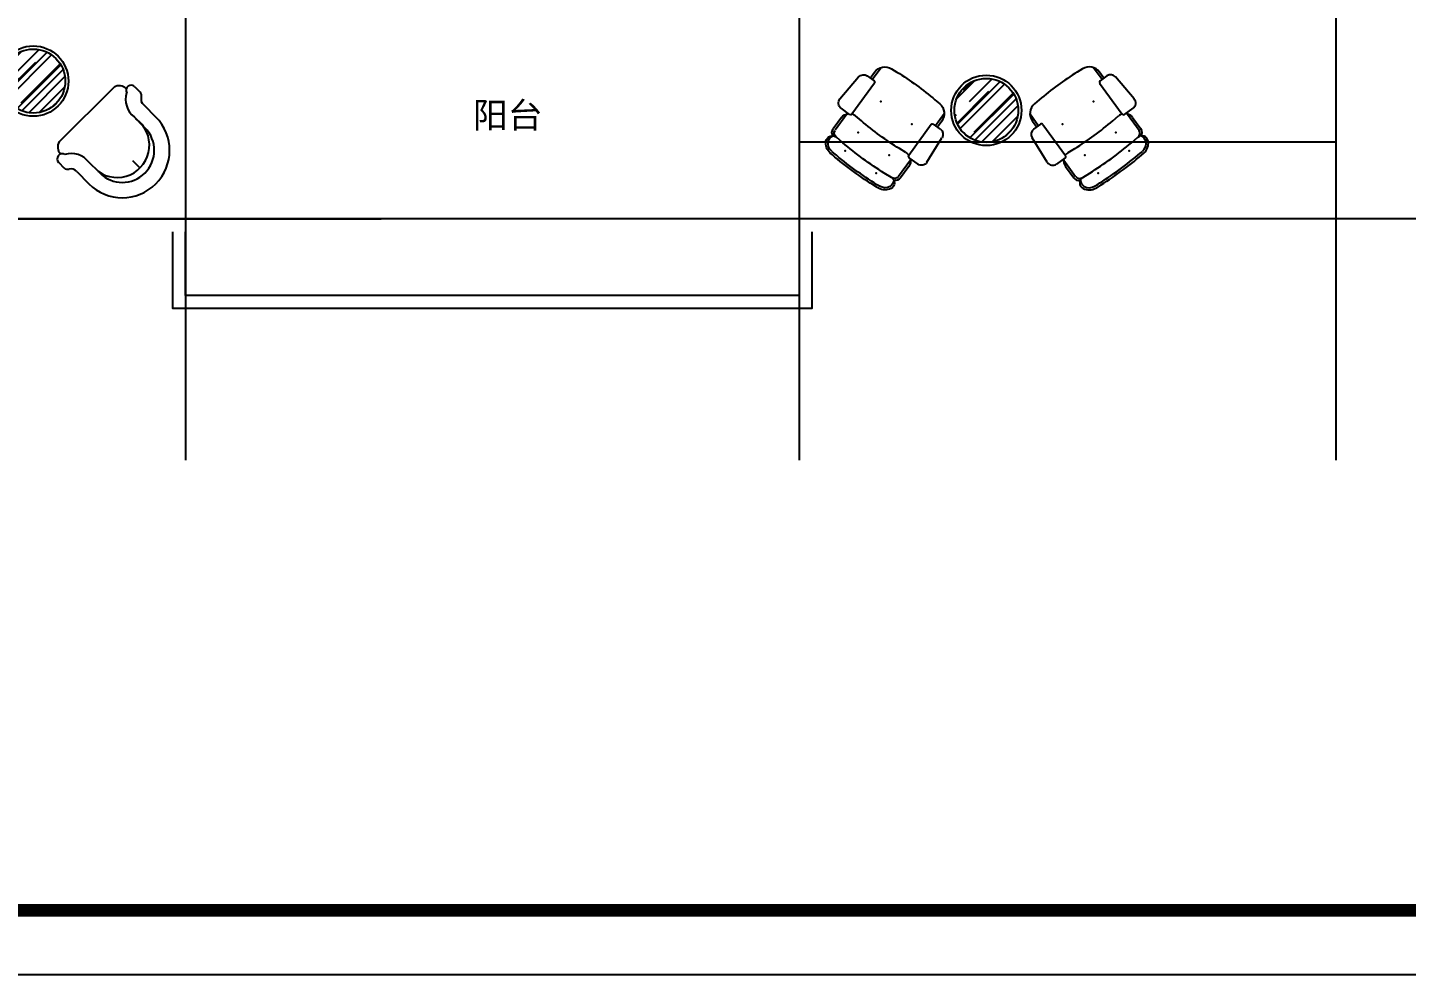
# Model space of a CAD drawing. Extents: x 3694 to 117786, y 20013 to 108631.
# Drawn here: x 78374 to 89162, y 20013 to 27417 of the extents above; entities that cross this region are included whole.
import ezdxf

# ---------------------------------------------------------------- set-up
doc = ezdxf.new("R2010")
doc.units = 0
doc.header["$LTSCALE"] = 1000
doc.header["$MEASUREMENT"] = 0
doc.linetypes.add('ACAD_ISO04W100', pattern=[30, 24, -3, 0, -3])
for name, color, linetype in [('BALCONY', 6, 'Continuous'), ('DOTE', 1, 'ACAD_ISO04W100'), ('PUB_TEXT', 7, 'Continuous'), ('PUB_TITLE', 4, 'Continuous'), ('家具', 253, 'Continuous'), ('看线', 150, 'Continuous')]:
    doc.layers.add(name, color=color, linetype=linetype)
doc.styles.get("Standard").update_dxf_attribs({"font": 'gbenor.shx', "bigfont": 'gbcbig.shx'})

# ---------------------------------------------------------------- blocks, each defined once
blk = doc.blocks.new('A$C250738D6')
at = {"layer": '家具'}
for p, q in [((210, 821, 593), (188, 819, 593)), ((211, 803, 593), (190, 801, 593)), ((652, 801, 593), (630, 803, 593)), ((654, 819, 593), (632, 821, 593)), ((96, 542, 593), (96, 653, 593)), ((114, 498, 593), (114, 653, 593)), ((220, 696, 593), (155, 691, 593)), ((687, 691, 593), (622, 696, 593)), ((728, 494, 593), (728, 653, 593)), ((746, 542, 593), (746, 653, 593)), ((0, 432, 593), (17, 207, 593)), ((133, 486, 593), (50, 486, 593)), ((146, 173, 593), (146, 473, 593)), ((237, 472, 593), (177, 467, 593)), ((665, 467, 593), (605, 472, 593)), ((696, 173, 593), (696, 473, 593)), ((708, 486, 593), (792, 486, 593)), ((842, 432, 593), (824, 207, 593)), ((67, 161, 593), (133, 161, 593)), ((96, 161, 593), (96, 103, 593)), ((114, 161, 593), (114, 47, 593)), ((775, 161, 593), (708, 161, 593)), ((728, 47, 593), (728, 161, 593)), ((746, 103, 593), (746, 161, 593)), ((188, 4, 593), (237, 0, 593)), ((605, 0, 593), (654, 4, 593))]:
    blk.add_line(p, q, dxfattribs=at)
for centre, radius, start, end in [((151, 741, 593), 50, 154.3987, 274.3987), ((196, 719, 593), 100, 94.3987, 154.3987), ((196, 719, 593), 82.3, 94.3987, 154.3987), ((421, -1921, 593), 2750, 85.6013, 94.3987), ((421, -1921, 593), 2732, 85.6013, 94.3987), ((646, 719, 593), 82.3, 25.6013, 85.6013), ((646, 719, 593), 100, 25.6013, 85.6013), ((691, 741, 593), 50, 265.6013, 25.6013), ((146, 653, 593), 50, 113.7324, 180), ((154, 651, 593), 40.1, 88.453, 176.7387), ((187, 732, 593), 69.5, 160.484, 207.9811), ((421, -1921, 593), 2625, 85.6013, 94.3987), ((688, 651, 593), 40.1, 3.2296, 91.4973), ((650, 731, 593), 74.2, 334.1738, 18.7614), ((696, 653, 593), 50, 0, 65.4342), ((171, 542, 593), 75, 180, 228.407), ((671, 542, 593), 75, 311.2213, 0), ((50, 436, 593), 50, 90, 184.3987), ((133, 473, 593), 12.5, 0, 90), ((171, 542, 593), 75, 250.451, 274.3987), ((421, -1921, 593), 2400, 85.6013, 94.3987), ((671, 542, 593), 75, 265.6013, 289.5209), ((708, 473, 593), 12.5, 90, 180), ((792, 436, 593), 50, 355.6013, 90), ((67, 211, 593), 50, 184.3987, 270), ((133, 173, 593), 12.5, 270, 0), ((708, 173, 593), 12.5, 180, 270), ((775, 211, 593), 50, 270, 355.6013), ((196, 103, 593), 100, 180, 265.6013), ((421, 2393, 593), 2400, 265.6013, 274.3987), ((646, 103, 593), 100, 274.3987, 0)]:
    blk.add_arc(centre, radius, start, end, dxfattribs=at)
for p in [(271, 736, 593), (571, 736, 593), (271, 561, 593), (571, 561, 593), (271, 261, 593), (571, 261, 593)]:
    blk.add_point(p, dxfattribs=at)
blk = doc.blocks.new('A$C3FDF1746')
at = {"layer": '家具'}
for p, q in [((642, 898), (547, 993)), ((727, 982), (632, 1078)), ((1410, 981), (1505, 1076)), ((1494, 896), (1590, 991)), ((291, 896), (233, 954)), ((868, 911), (827, 953)), ((1268, 911), (1310, 953)), ((1846, 893), (1904, 950)), ((864, 749), (435, 323)), ((1699, 320), (1272, 749)), ((203, 460), (108, 556)), ((288, 545), (193, 640)), ((1847, 542), (1943, 637)), ((1932, 457), (2027, 551)), ((1102, 522), (819, 240)), ((1020, 521), (821, 321)), ((1157, 508), (834, 184)), ((1194, 490), (852, 147)), ((1162, 446), (857, 140)), ((918, 476), (865, 423)), ((273, 319), (231, 361)), ((1272, 418), (924, 70)), ((1292, 383), (959, 49)), ((1296, 374), (1048, 126)), ((1861, 315), (1903, 357)), ((1312, 321), (1300, 308)), ((1197, 206), (1021, 29)), ((1300, 185), (1156, 42)), ((1245, 116), (1183, 53)), ((971, 49), (967, 46))]:
    blk.add_line(p, q, dxfattribs=at)
for radius in [275, 250]:
    blk.add_circle((1067, 275), radius, dxfattribs=at)
for centre, radius, start, end in [((370, 817), 370, 44.8464, 224.8464), ((1766, 814), 370, 314.8464, 134.8464), ((370, 817), 250, 44.8464, 224.8464), ((411, 776), 253, 53.8998, 234.5239), ((770, 1015), 54, 217.2639, 287.2601), ((1367, 1014), 54, 252.4327, 322.4289), ((1725, 773), 253, 323.8998, 144.5239), ((1766, 814), 250, 314.8464, 134.8464), ((770, 1015), 174, 217.2639, 286.6904), ((798, 925), 40, 44.8464, 107.2601), ((840, 883), 40, 240.1802, 44.8464), ((1296, 883), 40, 134.8464, 299.5126), ((1339, 924), 40, 72.4327, 134.8464), ((1367, 1014), 174, 253.0023, 322.4289), ((4776, 2292), 3474, 202.4015, 202.4379), ((800, 790), 76.1, 326.9097, 45.8028), ((1336, 790), 76.1, 133.89, 212.7831), ((4776, 2292), 3274, 210.1548, 210.2615), ((170, 418), 174, 343.0023, 52.4289), ((1964, 414), 174, 127.2639, 196.6904), ((170, 418), 54, 342.4327, 52.4289), ((1964, 414), 54, 127.2639, 197.2601), ((259, 389), 40, 162.4327, 224.8464), ((301, 347), 40, 224.8464, 29.5126), ((394, 387), 76.1, 223.89, 302.7831), ((1740, 384), 76.1, 236.9097, 315.8028), ((1832, 344), 40, 150.1802, 314.8464), ((1875, 386), 40, 314.8464, 17.2601)]:
    blk.add_arc(centre, radius, start, end, dxfattribs=at)
blk = doc.blocks.new('grtg')
at = {"layer": '家具'}
for p, q in [((35, 247), (-247, -35)), ((-46, 246), (-246, 46)), ((91, 233), (-233, -91)), ((128, 215), (-215, -128)), ((96, 171), (-210, -135)), ((-148, 201), (-201, 148)), ((205, 143), (-143, -205)), ((226, 108), (-108, -226)), ((229, 99), (-19, -149)), ((246, 46), (233, 33)), ((131, -69), (-46, -246)), ((233, -90), (90, -233)), ((179, -159), (116, -222)), ((-96, -226), (-99, -229))]:
    blk.add_line(p, q, dxfattribs=at)
for radius in [275, 250]:
    blk.add_circle((0, 0), radius, dxfattribs=at)

msp = doc.modelspace()

# ---------------------------------------------------------------- linework, layer by layer
at = {"layer": 'BALCONY'}
for points in [[(84510, 25821), (84510, 25221), (79510, 25221), (79510, 25821)], [(84410, 25821), (84410, 25321), (79610, 25321), (79610, 25821)]]:
    msp.add_lwpolyline(points, dxfattribs=at)
at = {"layer": 'DOTE'}
for p, q in [((79610, 34321), (79610, 24034)), ((84410, 34321), (84410, 24034)), ((88610, 33121), (88610, 24034)), ((88610, 26521), (84410, 26521)), ((61040, 25921), (81140, 25921)), ((79610, 25921), (76010, 25921)), ((90254, 25921), (79010, 25921))]:
    msp.add_line(p, q, dxfattribs=at)
at = {"layer": 'PUB_TITLE'}
msp.add_lwpolyline([(53902, 20013), (95902, 20013), (95902, 49713), (53902, 49713)], close=True, dxfattribs=at)
at = {"layer": 'PUB_TITLE', "const_width": 100}
msp.add_lwpolyline([(56402, 20513), (95402, 20513), (95402, 49213), (56402, 49213)], close=True, dxfattribs=at)

# ---------------------------------------------------------------- block references
at = {"layer": '家具'}
for name, p, rotation in [('A$C3FDF1746', (79485, 27274), 179.9999999995831), ('A$C250738D6', (86778, 27209), 216.0735314338005)]:
    msp.add_blockref(name, p, dxfattribs=dict(at, rotation=rotation))
at = {"layer": '家具', "xscale": -1, "rotation": 143.9264685655749}
msp.add_blockref('A$C250738D6', (84984, 27209), dxfattribs=at)
at = {"layer": '看线', "rotation": 179.9999999995831}
msp.add_blockref('grtg', (85875, 26770), dxfattribs=at)

# ---------------------------------------------------------------- texts
at = {"layer": 'PUB_TEXT', "insert": (81858, 26833, 0), "char_height": 200, "width": 4105.68, "attachment_point": 1}
msp.add_mtext('{\\fSimSun|b0|i0|c134|p2;阳台}', dxfattribs=at)

doc.saveas('drawing.dxf')
